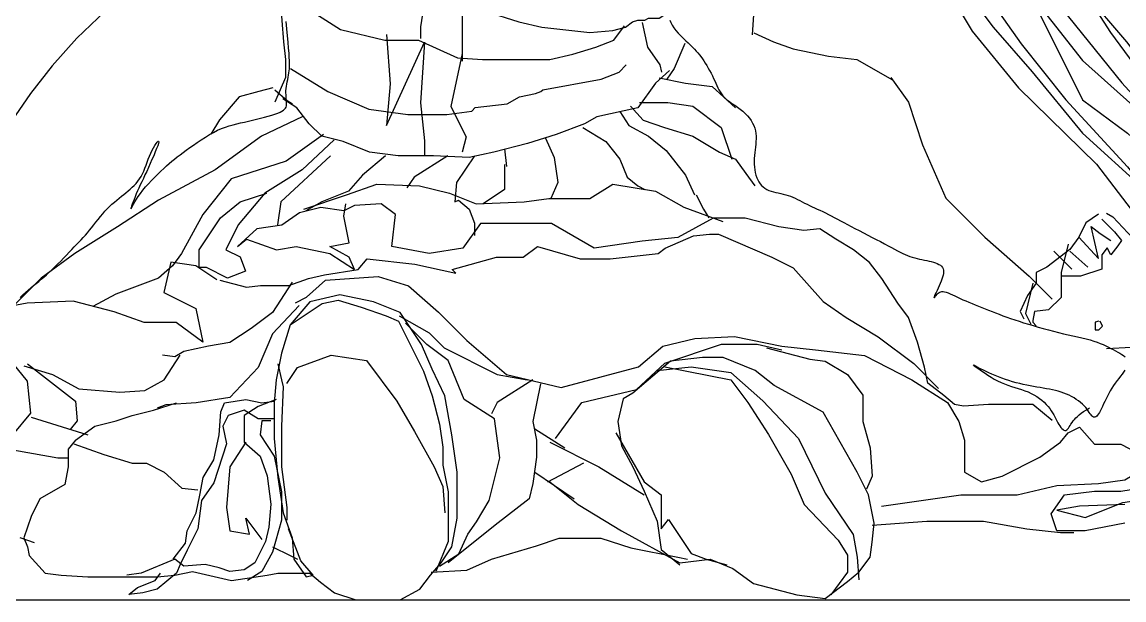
# Model space of a CAD drawing. Extents: x 872 to 5755, y 5790 to 9808.
# Drawn here: x 2919.2 to 3408.5, y 6798.6 to 7055 of the extents above; entities that cross this region are included whole.
import ezdxf

# ---------------------------------------------------------------- set-up
doc = ezdxf.new("R2010")
doc.units = 0
doc.header["$MEASUREMENT"] = 0
for name, color, linetype in [('2', 2, 'CONTINUOUS'), ('3', 3, 'CONTINUOUS'), ('BH', 3, 'CONTINUOUS')]:
    doc.layers.add(name, color=color, linetype=linetype)

msp = doc.modelspace()

# ---------------------------------------------------------------- hatches: boundary and pattern name
at = {"layer": 'BH'}
h = msp.add_hatch(dxfattribs=at)
h.set_pattern_fill('SWAMP,_O', color=256, scale=100)
h.set_pattern_definition([(0, (0, 0), (50, 86.6025), [12.5, -87.5]), (90, (6.25, 0), (-50, 86.60254), [6.25, -166.9551]), (90, (7.812, 0), (-50, 86.60254), [5, -168.2051]), (90, (4.688, 0), (-50, 86.60254), [5, -168.2051]), (60, (9.375, 0), (-50, 86.6025), [4, -96]), (120, (3.125, 0), (-100, 4e-08), [4, -96])])
edge = h.paths.add_edge_path()
edge.add_line((2158.5, 7650.63), (2158.5, 7518.64))
edge.add_line((2158.5, 7518.64), (2258.5, 7518.64))
edge.add_ellipse((2258.5, 7509.64), major_axis=(-6.36, 6.36), ratio=1, start_angle=135, end_angle=315, ccw=False)
edge.add_line((2258.5, 7500.64), (2258.5, 7338.64))
edge.add_line((2258.5, 7338.64), (2358.5, 7338.64))
edge.add_ellipse((2358.5, 7329.64), major_axis=(-6.36, 6.36), ratio=1, start_angle=135, end_angle=315, ccw=False)
edge.add_line((2358.5, 7320.64), (2358.5, 7158.64))
edge.add_line((2358.5, 7158.64), (2459, 7158.64))
edge.add_ellipse((2459, 7149.64), major_axis=(-6.36, 6.36), ratio=1, start_angle=135, end_angle=315, ccw=False)
edge.add_line((2458.5, 7140.59), (2458.5, 6978.64))
edge.add_line((2458.5, 6978.64), (2558.5, 6978.64))
edge.add_ellipse((2558.5, 6969.64), major_axis=(-6.36, 6.36), ratio=1, start_angle=135, end_angle=315, ccw=False)
edge.add_line((2558.5, 6960.64), (2558.5, 6898.64))
edge.add_line((2558.5, 6898.64), (2785.08, 6898.64))
edge.add_line((2785.08, 6898.64), (2779.82, 6949.12))
edge.add_line((2779.82, 6949.12), (2847.11, 7017.68))
edge.add_line((2847.11, 7017.68), (2892.91, 7053.55))
edge.add_line((2892.91, 7053.55), (2909.13, 7141.63))
edge.add_line((2909.13, 7141.63), (2910.45, 7189.1))
edge.add_line((2910.45, 7189.1), (2886.7, 7277.44))
edge.add_line((2886.7, 7277.44), (2938.16, 7349.96))
edge.add_line((2938.16, 7349.96), (2993.57, 7371.06))
edge.add_line((2993.57, 7371.06), (3027.88, 7414.57))
edge.add_line((3027.88, 7414.57), (3125.52, 7435.67))
edge.add_line((3125.52, 7435.67), (3121.89, 7841.59))
edge.add_line((3121.89, 7841.59), (2158.5, 7650.63))

# ---------------------------------------------------------------- linework, layer by layer
at = {"layer": '2', "color": 1}
msp.add_line((1458.5, 6798.64), (4758.5, 6798.64), dxfattribs=at)
at = {"layer": '3'}
for points in [[(3242.49, 7322.54), (3252.73, 7309.15), (3263.77, 7288.69), (3274.02, 7269), (3284.26, 7250.11), (3299.24, 7221.77), (3318.16, 7199.73), (3332.35, 7175.32), (3353.63, 7127.3), (3378.96, 7088.77), (3390.79, 7068.3), (3409.71, 7046.26), (3428.62, 7021.07), (3449.91, 6995.87), (3471.19, 6969.11), (3490.11, 6945.49), (3517.69, 6914), (3524.63, 6909.64)], [(3158.94, 7316.15), (3163.67, 7309.85), (3174.71, 7294.11), (3187.32, 7278.36), (3208.6, 7251.6), (3222, 7243.72), (3237.76, 7230.34), (3248.8, 7217.74), (3258.26, 7200.42), (3268.51, 7182.32), (3274.81, 7163.42), (3280.33, 7147.68), (3285.85, 7131.93), (3296.09, 7113.04), (3306.34, 7099.66), (3306.5, 7095.8), (3322.27, 7082.42), (3341.19, 7050.93), (3361.68, 7025.74), (3396.36, 6991.88), (3424.74, 6954.88), (3461, 6912.37), (3470.42, 6898.64)], [(3169.02, 7315.84), (3198.84, 7286.06), (3231.14, 7248.84), (3258.47, 7204.17), (3275.87, 7166.94), (3293.26, 7152.05), (3310.65, 7107.38), (3328.05, 7082.57), (3350.41, 7052.79), (3367.8, 7032.93), (3390.16, 7005.64), (3417.5, 6980.82), (3439.86, 6958.49), (3459.74, 6928.71), (3485.21, 6898.64)], [(3208.78, 7315.84), (3226.17, 7298.47), (3241.08, 7263.73), (3263.44, 7228.98), (3278.35, 7194.24), (3298.23, 7161.98), (3320.59, 7132.2), (3340.47, 7094.97), (3370.29, 7060.23), (3390.16, 7020.53), (3410.04, 7005.64), (3437.37, 6980.82), (3439.86, 6970.89), (3477.13, 6936.15), (3504.46, 6901.41), (3506.54, 6898.64)], [(3223.69, 7318.32), (3255.99, 7291.02), (3278.35, 7228.98), (3295.74, 7201.68), (3318.11, 7166.94), (3337.98, 7132.2), (3360.35, 7097.46), (3377.74, 7065.2), (3407.56, 7027.97), (3434.89, 6998.19), (3459.74, 6975.86), (3474.65, 6946.08), (3514.19, 6903.76)], [(3233.62, 7315.84), (3251.02, 7295.99), (3270.9, 7266.21), (3290.77, 7201.68), (3280.84, 7238.91), (3303.2, 7206.65), (3320.59, 7171.91), (3337.98, 7149.57), (3357.86, 7112.35), (3380.23, 7085.05), (3402.59, 7050.31), (3437.37, 7003.15), (3467.19, 6968.41), (3497.01, 6933.67), (3523.25, 6909.64)], [(3201.32, 7310.88), (3228.66, 7278.62), (3275.87, 7184.31), (3290.77, 7164.46), (3310.65, 7124.75), (3330.53, 7094.97), (3345.44, 7070.16), (3362.83, 7045.34), (3382.71, 7020.53), (3410.04, 6990.75), (3429.92, 6965.93), (3449.8, 6946.08), (3462.22, 6936.15), (3479.62, 6911.33), (3483.25, 6898.64)], [(3295.74, 7174.39), (3323.08, 7137.16), (3350.41, 7102.42), (3362.83, 7072.64), (3390.16, 7037.9), (3412.53, 7018.04), (3439.86, 6983.3), (3452.28, 6965.93), (3467.19, 6956), (3477.13, 6946.08)], [(3113.02, 7121.76), (3102.91, 7099.9), (3099.55, 7074.66), (3096.18, 7052.8), (3096.18, 7047.75), (3096.18, 7047.75)], [(3129.86, 7113.35), (3128.18, 7098.21), (3121.44, 7078.03), (3114.7, 7057.84), (3114.7, 7046.07), (3114.7, 7042.7), (3114.7, 7037.66)], [(3239.5, 7100.52), (3240.29, 7091.86), (3245.81, 7081.63), (3247.39, 7071.4), (3244.23, 7060.37), (3243.44, 7049.35)], [(3023.19, 7098.41), (3035.02, 7091.33), (3046.05, 7086.6), (3054.72, 7085.81), (3061.03, 7082.67), (3070.49, 7077.16), (3079.16, 7075.58), (3091.77, 7070.86), (3102.02, 7069.28), (3113.84, 7062.98), (3124.88, 7059.84), (3139.85, 7055.11), (3150.1, 7052.75), (3171.38, 7050.39), (3181.63, 7051.18), (3187.15, 7052.75), (3190.3, 7055.11), (3192.67, 7055.9), (3195.03, 7055.9), (3195.82, 7055.9), (3197.4, 7056.69), (3202.12, 7056.69), (3206.26, 7059.44)], [(3029.04, 7080.84), (3031.41, 7072.18), (3033.77, 7065.1), (3034.56, 7055.65), (3035.35, 7046.2), (3036.14, 7038.33), (3036.14, 7030.46), (3031.41, 7019.44)], [(2969.86, 7071.3), (2956.04, 7059.73), (2943.62, 7047.8), (2932.58, 7035.64), (2922.91, 7023.36), (2914.58, 7011.08), (2907.57, 6998.92), (2901.86, 6986.99), (2897.44, 6975.42)], [(3034.56, 7072.97), (3043.23, 7062.74), (3060.57, 7051.71), (3080.28, 7046.99), (3095.25, 7046.99), (3112.6, 7039.12), (3123.63, 7038.33), (3137.82, 7038.33), (3153.58, 7038.33), (3163.83, 7040.69), (3174.08, 7043.84), (3181.96, 7046.99), (3186.69, 7053.29)], [(3206.85, 7055.88), (3207.3, 7054.72), (3207.91, 7053.54), (3208.68, 7052.36), (3209.58, 7051.19), (3210.6, 7050.03), (3211.68, 7048.9), (3212.8, 7047.79), (3213.93, 7046.73), (3215.02, 7045.71), (3216.05, 7044.75), (3216.99, 7043.84), (3217.84, 7042.98), (3218.63, 7042.14), (3219.35, 7041.32), (3220.03, 7040.49), (3220.69, 7039.64), (3221.33, 7038.74), (3221.96, 7037.79), (3222.61, 7036.77), (3223.26, 7035.7), (3223.9, 7034.58), (3224.54, 7033.43), (3225.16, 7032.27), (3225.75, 7031.11), (3226.31, 7029.97), (3226.82, 7028.87), (3227.3, 7027.81), (3227.74, 7026.8), (3228.19, 7025.82), (3228.66, 7024.88), (3229.18, 7023.98), (3229.78, 7023.09), (3230.47, 7022.23), (3231.29, 7021.39), (3232.25, 7020.56), (3233.32, 7019.73), (3234.47, 7018.9), (3235.67, 7018.06), (3236.9, 7017.2), (3238.11, 7016.32), (3239.27, 7015.4), (3240.35, 7014.44), (3241.33, 7013.43), (3242.2, 7012.38), (3242.96, 7011.29), (3243.61, 7010.17), (3244.14, 7009.03), (3244.57, 7007.87), (3244.88, 7006.69), (3245.08, 7005.52), (3245.18, 7004.33), (3245.18, 7003.15), (3245.12, 7001.96), (3245, 7000.76), (3244.85, 6999.55), (3244.7, 6998.32), (3244.55, 6997.07), (3244.43, 6995.81), (3244.35, 6994.52), (3244.33, 6993.22), (3244.37, 6991.92), (3244.46, 6990.64), (3244.61, 6989.39), (3244.83, 6988.19), (3245.12, 6987.04), (3245.48, 6985.96), (3245.91, 6984.97), (3246.41, 6984.07), (3246.99, 6983.25), (3247.63, 6982.5), (3248.34, 6981.84), (3249.12, 6981.26), (3249.96, 6980.75), (3250.86, 6980.32), (3251.83, 6979.96), (3252.85, 6979.66), (3253.9, 6979.4), (3254.99, 6979.16), (3256.09, 6978.92), (3257.2, 6978.68), (3258.31, 6978.41), (3259.4, 6978.09), (3260.48, 6977.72), (3261.53, 6977.29), (3262.57, 6976.82), (3263.61, 6976.32), (3264.64, 6975.79), (3265.69, 6975.25), (3266.74, 6974.7), (3267.81, 6974.16), (3268.91, 6973.62), (3270.03, 6973.09), (3271.17, 6972.56), (3272.34, 6972.02), (3273.54, 6971.48), (3274.76, 6970.91), (3276, 6970.32), (3277.27, 6969.69), (3278.57, 6969.04), (3279.89, 6968.34), (3281.27, 6967.61), (3282.69, 6966.84), (3284.18, 6966.04), (3285.73, 6965.19), (3287.37, 6964.31), (3289.09, 6963.4), (3290.91, 6962.45), (3292.8, 6961.47), (3294.72, 6960.48), (3296.65, 6959.49), (3298.55, 6958.52), (3300.4, 6957.57), (3302.16, 6956.65), (3303.81, 6955.79), (3305.31, 6954.98), (3306.69, 6954.24), (3307.97, 6953.55), (3309.15, 6952.92), (3310.27, 6952.35), (3311.35, 6951.84), (3312.41, 6951.39), (3313.46, 6950.99), (3314.52, 6950.64), (3315.6, 6950.34), (3316.68, 6950.07), (3317.76, 6949.83), (3318.84, 6949.61), (3319.9, 6949.4), (3320.95, 6949.19), (3321.97, 6948.97), (3322.96, 6948.74), (3323.91, 6948.48), (3324.8, 6948.19), (3325.62, 6947.87), (3326.35, 6947.51), (3327, 6947.11), (3327.53, 6946.65), (3327.94, 6946.14), (3328.22, 6945.57), (3328.37, 6944.94), (3328.41, 6944.25), (3328.35, 6943.5), (3328.19, 6942.7), (3327.96, 6941.84), (3327.65, 6940.93), (3327.28, 6939.98), (3326.87, 6938.97), (3326.42, 6937.95), (3325.97, 6936.94), (3325.53, 6935.97), (3325.11, 6935.08), (3324.75, 6934.29), (3324.46, 6933.64), (3324.26, 6933.15), (3324.17, 6932.85), (3324.17, 6932.72), (3324.25, 6932.74), (3324.41, 6932.87), (3324.62, 6933.1), (3324.87, 6933.39), (3325.15, 6933.73), (3325.44, 6934.07), (3325.74, 6934.41), (3326.05, 6934.72), (3326.39, 6934.99), (3326.76, 6935.22), (3327.18, 6935.38), (3327.66, 6935.47), (3328.22, 6935.48), (3328.86, 6935.38), (3329.6, 6935.18), (3330.43, 6934.89), (3331.34, 6934.5), (3332.34, 6934.05), (3333.41, 6933.55), (3334.55, 6933), (3335.75, 6932.43), (3337, 6931.84), (3338.31, 6931.25), (3339.66, 6930.66), (3341.05, 6930.07), (3342.47, 6929.48), (3343.93, 6928.89), (3345.41, 6928.3), (3346.91, 6927.71), (3348.43, 6927.12), (3349.97, 6926.53), (3351.53, 6925.93), (3353.12, 6925.34), (3354.76, 6924.74), (3356.45, 6924.13), (3358.21, 6923.52), (3360.04, 6922.9), (3361.97, 6922.26), (3363.98, 6921.62), (3366.08, 6920.97), (3368.24, 6920.32), (3370.46, 6919.67), (3372.7, 6919.04), (3374.95, 6918.42), (3377.21, 6917.84), (3379.44, 6917.28), (3381.63, 6916.75), (3383.78, 6916.26), (3385.87, 6915.78), (3387.9, 6915.32), (3389.84, 6914.87), (3391.69, 6914.42), (3393.44, 6913.95), (3395.07, 6913.47), (3396.59, 6912.97), (3397.99, 6912.44), (3399.3, 6911.91), (3400.52, 6911.36), (3401.67, 6910.8), (3402.76, 6910.24), (3403.79, 6909.69), (3404.79, 6909.14), (3405.76, 6908.61), (3406.69, 6908.08), (3407.56, 6907.56), (3408.36, 6907.04), (3409.06, 6906.53)], [(2918.4, 6932.8), (2919.61, 6933.94), (2920.81, 6935.05), (2922.01, 6936.11), (2923.18, 6937.12), (2924.33, 6938.08), (2925.48, 6939.02), (2926.62, 6939.95), (2927.77, 6940.89), (2928.93, 6941.87), (2930.12, 6942.89), (2931.33, 6943.98), (2932.58, 6945.15), (2933.85, 6946.39), (2935.14, 6947.67), (2936.42, 6948.98), (2937.7, 6950.3), (2938.94, 6951.6), (2940.16, 6952.87), (2941.32, 6954.09), (2942.42, 6955.23), (2943.47, 6956.32), (2944.48, 6957.37), (2945.46, 6958.4), (2946.41, 6959.42), (2947.34, 6960.45), (2948.27, 6961.51), (2949.2, 6962.61), (2950.14, 6963.77), (2951.1, 6964.98), (2952.06, 6966.21), (2953.04, 6967.45), (2954.03, 6968.69), (2955.04, 6969.9), (2956.05, 6971.08), (2957.08, 6972.19), (2958.12, 6973.24), (2959.17, 6974.22), (2960.22, 6975.15), (2961.27, 6976.03), (2962.31, 6976.87), (2963.35, 6977.69), (2964.36, 6978.49), (2965.36, 6979.28), (2966.33, 6980.07), (2967.27, 6980.87), (2968.18, 6981.69), (2969.05, 6982.54), (2969.88, 6983.44), (2970.66, 6984.39), (2971.39, 6985.4), (2972.06, 6986.49), (2972.67, 6987.67), (2973.24, 6988.91), (2973.77, 6990.2), (2974.28, 6991.53), (2974.78, 6992.88), (2975.29, 6994.22), (2975.83, 6995.56), (2976.39, 6996.86), (2977.01, 6998.11), (2977.63, 6999.26), (2978.24, 7000.28), (2978.81, 7001.12), (2979.29, 7001.74), (2979.66, 7002.1), (2979.89, 7002.15), (2979.94, 7001.85), (2979.79, 7001.17), (2979.46, 7000.15), (2978.98, 6998.87), (2978.38, 6997.37), (2977.69, 6995.71), (2976.93, 6993.97), (2976.14, 6992.19), (2975.34, 6990.43), (2974.57, 6988.75), (2973.82, 6987.15), (2973.1, 6985.62), (2972.4, 6984.15), (2971.74, 6982.74), (2971.11, 6981.37), (2970.52, 6980.05), (2969.96, 6978.75), (2969.44, 6977.49), (2968.96, 6976.29), (2968.54, 6975.18), (2968.18, 6974.19), (2967.9, 6973.37), (2967.7, 6972.74), (2967.6, 6972.33), (2967.59, 6972.19), (2967.7, 6972.33), (2967.92, 6972.74), (2968.25, 6973.38), (2968.71, 6974.23), (2969.29, 6975.24), (2969.99, 6976.4), (2970.83, 6977.67), (2971.8, 6979.01), (2972.89, 6980.41), (2974.1, 6981.84), (2975.39, 6983.29), (2976.74, 6984.72), (2978.12, 6986.13), (2979.5, 6987.5), (2980.86, 6988.81), (2982.18, 6990.04), (2983.42, 6991.17), (2984.62, 6992.23), (2985.8, 6993.23), (2986.97, 6994.2), (2988.17, 6995.16), (2989.42, 6996.13), (2990.74, 6997.12), (2992.16, 6998.17), (2993.7, 6999.29), (2995.33, 7000.45), (2997.05, 7001.63), (2998.83, 7002.81), (3000.64, 7003.96), (3002.47, 7005.05), (3004.29, 7006.06), (3006.09, 7006.96), (3007.84, 7007.73), (3009.55, 7008.39), (3011.24, 7008.95), (3012.92, 7009.44), (3014.59, 7009.87), (3016.28, 7010.27), (3018, 7010.65), (3019.75, 7011.03), (3021.54, 7011.44), (3023.35, 7011.86), (3025.14, 7012.3), (3026.89, 7012.75), (3028.56, 7013.21), (3030.11, 7013.67), (3031.52, 7014.12), (3032.75, 7014.57), (3033.79, 7015.01), (3034.63, 7015.44), (3035.29, 7015.88), (3035.81, 7016.33), (3036.19, 7016.79), (3036.45, 7017.28), (3036.61, 7017.81), (3036.7, 7018.38), (3036.72, 7018.99), (3036.69, 7019.65), (3036.64, 7020.36), (3036.56, 7021.12), (3036.49, 7021.91), (3036.44, 7022.75), (3036.41, 7023.63), (3036.43, 7024.54), (3036.51, 7025.5), (3036.64, 7026.48), (3036.8, 7027.47), (3036.99, 7028.48), (3037.19, 7029.49), (3037.39, 7030.49), (3037.58, 7031.47), (3037.75, 7032.42), (3037.88, 7033.34), (3037.97, 7034.29), (3038.02, 7035.3), (3038.03, 7036.45), (3037.99, 7037.78), (3037.91, 7039.35), (3037.79, 7041.22), (3037.61, 7043.44), (3037.39, 7046.04), (3037.13, 7048.93), (3036.82, 7052.03), (3036.48, 7055.23)], [(3194.57, 7054.86), (3196.94, 7043.84), (3202.46, 7035.97), (3203.24, 7032.82)], [(3081.02, 7049.43), (3082.7, 7027.56), (3081.02, 7009.06)], [(3081.02, 7009.06), (3097.86, 7046.07), (3096.18, 7019.15), (3097.86, 7002.33), (3097.86, 6995.6)], [(3244.23, 7050.14), (3252.9, 7046.2), (3261.57, 7043.06), (3277.34, 7039.91), (3289.95, 7038.33), (3305.74, 7029.32)], [(3114.7, 7041.02), (3109.65, 7017.47), (3116.39, 7004.01), (3114.7, 6997.29)], [(3213.49, 7045.42), (3208.76, 7034.4), (3205.61, 7029.67)], [(3206.79, 7033.46), (3200.49, 7027.95), (3192.6, 7016.93), (3174.47, 7012.99), (3168.96, 7009.84), (3156.34, 7005.12), (3143.73, 7001.18), (3128.76, 6997.25), (3117.72, 6994.89), (3101.96, 6995.67), (3086.19, 6995.67), (3073.58, 6997.25), (3061.76, 7001.97), (3052.3, 7004.33), (3046.78, 7009.84), (3041.26, 7016.93), (3034.96, 7020.87)], [(3038.5, 7034.4), (3055.05, 7024.16), (3073.18, 7016.29), (3090.52, 7013.93), (3107.87, 7013.93), (3118.9, 7015.5), (3120.48, 7017.08), (3134.67, 7018.65), (3140.18, 7021.8), (3147.28, 7023.37), (3149.64, 7024.16), (3150.43, 7024.95), (3176.44, 7029.67), (3184.33, 7032.82), (3187.48, 7035.97)], [(3202.06, 7030.31), (3213.89, 7027.95), (3225.71, 7026.38), (3235.96, 7016.93)], [(3304.93, 7030.46), (3312.81, 7019.44), (3319.12, 7000.54), (3329.36, 6976.93), (3346.7, 6959.61), (3366.41, 6942.29), (3376.66, 6932.05)], [(3030.62, 7025.74), (3024.31, 7024.16), (3015.64, 7021.8), (3006.97, 7011.56), (3003.03, 7005.27)], [(3031.41, 7024.95), (3036.92, 7020.22), (3039.29, 7018.65)], [(3189.45, 7017.72), (3194.97, 7011.42), (3204.43, 7008.27), (3217.04, 7004.33), (3228.86, 6997.25), (3235.96, 6994.1), (3240.69, 6987.8), (3244.63, 6982.29)], [(3193.39, 7019.29), (3206, 7019.29), (3217.04, 7017.72), (3229.65, 7008.27), (3234.38, 6994.1)], [(3043.63, 7012.99), (3025.5, 7004.33), (3005, 6989.38), (2979.78, 6975.99), (2961.65, 6964.18), (2942.73, 6952.37), (2927.75, 6941.35), (2915.14, 6928.76)], [(3184.72, 7015.35), (3188.66, 7009.06), (3197.33, 7004.33), (3205.22, 6998.04), (3213.89, 6987.01), (3217.83, 6978.35)], [(3168.17, 7008.27), (3178.42, 7001.97), (3184.72, 6994.1), (3187.87, 6986.23), (3192.6, 6982.29), (3195.76, 6980.72)], [(3053.08, 7005.12), (3036.53, 6993.31), (3012.1, 6985.44), (2999.48, 6969.69), (2990.03, 6952.37), (2986.08, 6946.86), (2979.78, 6941.35), (2960.86, 6934.27), (2950.61, 6928.76)], [(3057.81, 7002.76), (3043.63, 6989.38), (3027.07, 6979.14), (3015.25, 6964.97), (3009.73, 6953.95), (3016.04, 6950.8), (3018.4, 6944.5), (3010.52, 6941.35), (3001.06, 6946.08), (2997.91, 6946.08), (2997.91, 6946.08), (2997.91, 6953.95), (3002.64, 6961.03), (3007.37, 6968.12), (3016.04, 6975.2), (3027.86, 6979.14)], [(3151.62, 7003.55), (3155.56, 6994.89), (3157.13, 6983.86), (3153.98, 6976.78)], [(3133.49, 6998.82), (3134.27, 6990.95)], [(3056.24, 6995.67), (3034.17, 6975.2), (3032.59, 6964.97)], [(3080.67, 6995.67), (3070.43, 6987.01), (3064.12, 6979.93), (3052.3, 6975.2), (3045.2, 6971.27)], [(3108.26, 6995.67), (3093.29, 6986.23), (3090.13, 6981.5)], [(3120.09, 6995.67), (3112.2, 6983.86), (3111.41, 6975.2), (3112.99, 6975.99), (3117.72, 6972.06), (3120.09, 6965.76), (3120.09, 6960.25)], [(3133.49, 6991.74), (3133.49, 6980.72), (3124.03, 6974.42)], [(3044.41, 6972.06), (3063.33, 6978.35), (3076.73, 6983.08), (3095.65, 6982.29), (3109.05, 6979.14), (3120.87, 6974.42), (3142.16, 6975.2), (3153.19, 6976.78), (3171.32, 6976.78), (3181.57, 6983.08), (3200.49, 6979.93), (3213.1, 6972.84), (3230.44, 6966.54)], [(3218.62, 6978.35), (3221.77, 6972.06), (3224.13, 6968.12)], [(3376.68, 6878.31), (3368.01, 6885.39), (3357.76, 6885.39), (3348.3, 6885.39), (3337.27, 6884.61), (3333.33, 6885.39), (3328.6, 6889.33), (3321.5, 6894.84), (3319.93, 6901.93), (3316.77, 6912.95), (3312.83, 6923.97), (3308.1, 6930.27), (3301.01, 6941.29), (3295.49, 6948.37), (3288.4, 6953.88), (3280.51, 6958.61), (3273.42, 6963.33), (3266.32, 6962.54), (3255.29, 6964.12), (3240.31, 6968.05), (3226.12, 6968.05), (3210.36, 6959.39), (3194.59, 6957.82), (3173.31, 6954.67), (3154.39, 6965.69), (3122.86, 6965.69), (3114.98, 6954.67), (3100.01, 6952.31), (3083.45, 6955.46), (3085.03, 6969.63), (3078.72, 6974.35), (3066.9, 6973.57), (3062.17, 6971.2), (3051.92, 6972.78), (3042.46, 6970.42), (3034.58, 6964.91), (3023.55, 6963.33), (3014.87, 6955.46), (3018.82, 6958.61), (3032.22, 6953.88), (3040.89, 6955.46), (3055.86, 6952.31), (3066.9, 6945.22), (3064.53, 6950.73), (3055.86, 6955.46), (3064.53, 6957.03), (3062.17, 6968.84), (3062.96, 6974.35)], [(3397.15, 6969.84), (3391.63, 6965.9), (3388.48, 6959.61), (3384.54, 6954.1), (3374.29, 6946.22), (3369.56, 6943.86), (3369.56, 6939.14), (3365.62, 6933.63), (3362.47, 6926.54), (3364.05, 6923.39)], [(3400.72, 6970.2), (3403.51, 6968.53), (3412.42, 6959.07), (3423.01, 6950.72), (3431.37, 6945.72), (3438.61, 6941.82), (3443.07, 6942.38), (3441.4, 6937.37), (3437.5, 6930.69), (3434.71, 6927.91), (3438.05, 6925.13), (3436.94, 6922.9), (3430.81, 6922.9), (3425.8, 6918.45), (3421.34, 6914), (3411.87, 6910.66), (3400.72, 6910.1)], [(3398.73, 6967.48), (3404.25, 6961.97), (3407.4, 6958.03), (3405.82, 6955.67), (3402.67, 6951.73), (3401.09, 6954.88), (3398.73, 6951.73), (3398.73, 6948.58), (3398.73, 6945.44), (3389.27, 6942.29), (3384.54, 6942.29), (3380.6, 6942.29), (3380.6, 6937.56), (3380.6, 6932.84), (3375.08, 6927.33), (3368.77, 6926.54), (3367.99, 6922.61), (3367.99, 6921.82), (3369.56, 6920.24)], [(3397.15, 6950.16), (3394, 6964.33), (3397.94, 6961.18), (3402.67, 6958.03)], [(3006.99, 6940.5), (3018.82, 6937.35), (3025.12, 6938.14), (3037.73, 6938.14), (3046.4, 6941.29), (3053.5, 6942.86), (3068.48, 6945.22), (3072.42, 6949.95), (3093.7, 6947.59), (3111.83, 6943.65), (3110.25, 6945.22), (3129.96, 6950.73), (3141.78, 6950.73), (3148.09, 6955.46), (3167.01, 6949.95), (3180.41, 6949.95), (3201.69, 6952.31), (3204.84, 6954.67), (3217.45, 6960.18), (3224.55, 6960.97), (3228.49, 6960.97), (3252.14, 6950.73), (3261.6, 6946.01), (3275, 6931.05), (3285.24, 6923.97), (3299.43, 6915.31), (3315.2, 6903.5), (3326.23, 6892.48)], [(3388.48, 6959.61), (3397.15, 6950.16)], [(3377.45, 6953.31), (3385.33, 6945.44)], [(3383.75, 6956.46), (3380.6, 6943.86), (3380.6, 6941.5)], [(3384.54, 6953.31), (3392.42, 6946.22)], [(3005.79, 6940.57), (2996.33, 6946.86), (2985.3, 6948.44), (2982.14, 6935.05), (2996.33, 6927.97), (2999.48, 6913.01), (2987.66, 6921.67), (2973.47, 6921.67), (2960.07, 6926.39), (2941.94, 6931.12), (2921.45, 6930.33), (2908.84, 6927.97)], [(3039.1, 6939.56), (3030.43, 6926.17), (3020.97, 6919.09), (3011.52, 6912.79), (3002.06, 6911.22), (2991.02, 6908.85), (2987.08, 6906.49), (2981.56, 6907.28)], [(3040.58, 6930.48), (3045.6, 6932.99), (3053.97, 6940.51), (3077.41, 6942.18), (3090.8, 6938), (3104.19, 6926.3), (3116.75, 6913.76), (3134.33, 6898.71), (3158.6, 6892.86), (3192.92, 6902.06), (3203.8, 6911.25), (3218.03, 6914.6), (3235.6, 6915.43), (3256.53, 6911.25), (3271.59, 6909.58), (3293.36, 6907.07), (3314.28, 6896.21), (3330.18, 6886.18), (3335.21, 6877.82), (3337.72, 6869.46), (3337.72, 6855.25), (3345.25, 6851.07), (3354.46, 6853.57), (3371.2, 6861.93), (3380.4, 6868.62), (3383.75, 6872.8), (3388.77, 6875.31), (3395.47, 6867.78), (3407.19, 6867.78), (3424.77, 6858.59)], [(3367.99, 6939.14), (3364.83, 6925.75), (3367.2, 6921.03)], [(2942.94, 6869.49), (2939.78, 6865.55), (2939.78, 6857.68), (2938.21, 6849.81), (2927.17, 6843.51), (2923.23, 6835.64), (2920.08, 6826.19), (2921.66, 6822.26), (2922.44, 6818.32), (2929.54, 6810.45), (2936.63, 6809.66), (2948.46, 6808.87), (2960.28, 6808.87), (2968.95, 6808.87), (2979.2, 6808.87), (2987.08, 6809.66), (2994.96, 6811.23), (3012.3, 6807.3), (3028.07, 6809.66), (3032.8, 6810.45), (3046.99, 6810.45), (3051.72, 6806.51), (3058.02, 6801.79), (3067.48, 6798.64), (3076.94, 6798.64), (3087.19, 6798.64), (3095.86, 6803.36), (3100.59, 6809.66), (3105.32, 6815.17), (3110.05, 6822.26), (3112.41, 6834.85), (3112.41, 6855.32), (3110.05, 6871.85), (3106.89, 6889.17), (3101.38, 6900.98), (3096.65, 6912), (3087.19, 6926.17), (3075.36, 6930.9), (3060.39, 6934.05), (3046.99, 6930.9), (3038.32, 6920.66), (3034.37, 6908.07), (3032.01, 6896.26), (3031.22, 6886.02), (3031.22, 6870.28), (3032.8, 6852.96), (3035.16, 6837.21), (3039.1, 6826.19), (3039.89, 6816.74), (3045.41, 6808.87), (3048.56, 6809.66), (3043.05, 6815.96), (3037.53, 6830.13)], [(3042.26, 6929.32), (3030.43, 6916.73), (3024.13, 6901.77), (3011.52, 6888.39), (2996.54, 6886.02), (2983.14, 6885.24), (2979.2, 6883.66)], [(3038.32, 6920.66), (3052.5, 6930.11), (3059.6, 6931.68), (3069.85, 6928.54), (3080.88, 6924.6), (3086.4, 6922.24), (3093.49, 6908.07), (3097.43, 6900.19), (3101.38, 6889.17), (3104.53, 6876.58), (3106.1, 6866.34), (3106.1, 6858.47), (3108.47, 6846.66), (3108.47, 6834.85), (3108.47, 6824.62), (3102.95, 6811.23)], [(3086.62, 6924.63), (3100.01, 6917.11), (3106.7, 6910.42), (3130.14, 6898.71), (3143.53, 6896.21)], [(3104.53, 6813.6), (3113.2, 6819.11), (3117.14, 6827.77), (3121.08, 6833.28), (3126.6, 6842.72), (3131.33, 6861.62), (3128.96, 6878.94), (3115.56, 6887.6), (3108.47, 6904.92), (3099.01, 6912), (3089.55, 6921.45)], [(3397.38, 6922.34), (3395.71, 6921.79), (3395.71, 6918.45), (3397.38, 6918.45), (3399.05, 6920.12), (3397.94, 6922.34)], [(3156.09, 6870.29), (3167.81, 6886.18), (3192.08, 6892.03), (3204.63, 6903.73), (3229.74, 6912.09), (3245.65, 6912.09), (3256.53, 6909.58)], [(3249.83, 6910.42), (3269.08, 6905.4), (3275.78, 6904.57), (3285.82, 6898.71), (3292.52, 6889.52), (3292.52, 6877.82), (3295.87, 6866.11), (3296.7, 6853.57), (3294.19, 6847.72)], [(2920.08, 6902.56), (2932.69, 6898.62), (2944.51, 6892.32), (2962.64, 6890.75), (2973.68, 6891.53), (2982.35, 6896.26), (2989.44, 6907.28)], [(3036.74, 6894.68), (3041.47, 6901.77), (3056.45, 6907.28), (3072.21, 6904.92), (3085.61, 6886.81), (3093.49, 6873.43), (3102.16, 6857.68), (3106.1, 6849.02), (3106.89, 6837.21)], [(3153.58, 6851.07), (3166.13, 6841.03), (3185.38, 6829.33), (3211.33, 6815.12), (3224.72, 6816.79), (3234.77, 6812.61), (3243.97, 6805.92), (3263.22, 6800.91), (3275.78, 6799.24), (3285.82, 6806.76), (3290.84, 6810.94), (3295.87, 6817.63), (3296.7, 6824.32), (3297.54, 6832.67), (3295.03, 6845.21), (3290.01, 6855.25), (3274.94, 6882), (3253.18, 6893.7), (3244.81, 6900.39), (3230.58, 6906.24), (3221.37, 6906.24), (3207.14, 6904.57), (3190.4, 6890.36), (3186.22, 6887.85), (3183.71, 6877.82), (3185.38, 6866.95), (3190.4, 6857.75), (3195.43, 6846.89), (3201.29, 6833.51), (3202.96, 6820.97), (3211.33, 6814.28)], [(2915.14, 6903.56), (2921.45, 6895.69), (2923.02, 6881.52), (2915.14, 6872.07)], [(2921.66, 6903.34), (2942.94, 6886.81), (2943.73, 6878.15), (2940.57, 6874.21)], [(3032.8, 6903.34), (3034.37, 6896.26), (3035.16, 6893.11), (3034.37, 6875.79), (3034.37, 6857.68), (3036.74, 6839.58), (3036.74, 6834.06)], [(3201.29, 6900.39), (3216.35, 6902.06), (3233.93, 6899.55), (3248.16, 6887.01), (3264.06, 6870.29), (3275.78, 6846.05), (3288.33, 6827.66), (3290.01, 6817.63), (3290.84, 6807.6)], [(3204.63, 6902.06), (3233.93, 6896.21), (3241.46, 6886.18), (3250.67, 6871.96), (3260.71, 6854.41), (3266.57, 6841.03), (3281.64, 6825.15), (3285.82, 6818.46), (3285.82, 6810.94), (3278.29, 6800.91)], [(3408.95, 6900.5), (3408.34, 6899.69), (3407.67, 6898.83), (3406.95, 6897.9), (3406.2, 6896.93), (3405.43, 6895.91), (3404.66, 6894.84), (3403.89, 6893.73), (3403.14, 6892.6), (3402.43, 6891.43), (3401.76, 6890.24), (3401.14, 6889.04), (3400.56, 6887.85), (3400.01, 6886.69), (3399.5, 6885.57), (3399.01, 6884.51), (3398.54, 6883.53), (3398.09, 6882.64), (3397.66, 6881.86), (3397.23, 6881.19), (3396.82, 6880.64), (3396.42, 6880.21), (3396.03, 6879.9), (3395.65, 6879.72), (3395.29, 6879.67), (3394.94, 6879.75), (3394.6, 6879.96), (3394.26, 6880.3), (3393.91, 6880.73), (3393.53, 6881.26), (3393.11, 6881.86), (3392.65, 6882.52), (3392.12, 6883.22), (3391.52, 6883.95), (3390.84, 6884.69), (3390.08, 6885.44), (3389.24, 6886.18), (3388.34, 6886.9), (3387.37, 6887.6), (3386.35, 6888.27), (3385.28, 6888.89), (3384.17, 6889.46), (3383.02, 6889.97), (3381.83, 6890.43), (3380.61, 6890.83), (3379.36, 6891.2), (3378.07, 6891.53), (3376.76, 6891.82), (3375.42, 6892.09), (3374.05, 6892.35), (3372.66, 6892.59), (3371.24, 6892.82), (3369.8, 6893.06), (3368.34, 6893.31), (3366.85, 6893.58), (3365.33, 6893.88), (3363.79, 6894.21), (3362.23, 6894.58), (3360.64, 6894.99), (3359.04, 6895.45), (3357.44, 6895.95), (3355.86, 6896.48), (3354.29, 6897.03), (3352.77, 6897.6), (3351.29, 6898.19), (3349.88, 6898.78), (3348.54, 6899.36), (3347.28, 6899.94), (3346.12, 6900.5), (3345.07, 6901.02), (3344.13, 6901.5), (3343.32, 6901.93), (3342.65, 6902.29), (3342.13, 6902.58), (3341.76, 6902.78), (3341.56, 6902.89), (3341.52, 6902.91), (3341.64, 6902.83), (3341.91, 6902.64), (3342.35, 6902.34), (3342.95, 6901.93), (3343.7, 6901.4), (3344.62, 6900.75), (3345.68, 6900.01), (3346.85, 6899.2), (3348.14, 6898.35), (3349.51, 6897.49), (3350.95, 6896.64), (3352.43, 6895.84), (3353.95, 6895.1), (3355.48, 6894.46), (3357.02, 6893.89), (3358.55, 6893.38), (3360.08, 6892.9), (3361.58, 6892.44), (3363.06, 6891.97), (3364.5, 6891.46), (3365.91, 6890.9), (3367.26, 6890.28), (3368.56, 6889.59), (3369.8, 6888.83), (3370.96, 6888.03), (3372.06, 6887.19), (3373.07, 6886.31), (3374, 6885.4), (3374.84, 6884.47), (3375.58, 6883.53), (3376.24, 6882.59), (3376.82, 6881.65), (3377.35, 6880.72), (3377.84, 6879.81), (3378.29, 6878.92), (3378.74, 6878.07), (3379.18, 6877.26), (3379.62, 6876.5), (3380.08, 6875.8), (3380.54, 6875.19), (3381, 6874.67), (3381.45, 6874.26), (3381.89, 6873.97), (3382.32, 6873.83), (3382.72, 6873.85), (3383.11, 6874.03), (3383.47, 6874.35), (3383.84, 6874.81), (3384.21, 6875.36), (3384.59, 6875.98), (3385, 6876.65), (3385.45, 6877.35), (3385.94, 6878.04), (3386.49, 6878.72), (3387.11, 6879.39), (3387.82, 6880.06), (3388.63, 6880.73), (3389.56, 6881.44), (3390.62, 6882.18), (3391.84, 6882.97), (3393.23, 6883.82)], [(3149.39, 6894.54), (3146.04, 6877.82), (3147.72, 6869.46), (3147.72, 6861.93), (3146.04, 6850.23), (3144.37, 6843.54), (3129.3, 6831.84), (3108.38, 6815.12)], [(3146.04, 6896.21), (3130.14, 6886.18), (3127.63, 6881.16)], [(2942.94, 6869.49), (2951.61, 6875.79), (2961.07, 6878.15), (2968.16, 6880.51), (2977.62, 6882.87), (2987.87, 6886.02)], [(3032.01, 6887.6), (3024.13, 6884.45), (3017.82, 6880.51), (3017.82, 6868.7), (3024.92, 6862.41), (3028.07, 6853.75), (3029.64, 6841.15), (3028.86, 6830.92), (3027.28, 6824.62), (3022.55, 6815.17), (3017.82, 6812.02), (3011.52, 6811.23), (3006.79, 6812.81), (3000.48, 6814.38), (2991.02, 6813.6), (2987.08, 6816.74), (2972.1, 6810.45), (2965.8, 6809.66)], [(2986.29, 6816.74), (2991.81, 6823.83), (2992.6, 6829.34), (2996.54, 6837.21), (2998.12, 6845.09), (2999.69, 6852.96), (3004.42, 6860.83), (3006.79, 6871.85), (3007.57, 6882.09), (3009.15, 6886.02), (3018.61, 6887.6), (3025.7, 6886.02), (3031.22, 6886.81)], [(2923.23, 6879.73), (2948.46, 6871.85)], [(3031.22, 6878.94), (3024.13, 6878.94), (3017.82, 6882.87), (3010.73, 6880.51), (3008.36, 6875.79), (3009.94, 6867.92), (3004.42, 6850.6), (2998.9, 6842.72), (2997.33, 6830.13), (2992.6, 6820.68), (2989.44, 6814.38), (2987.87, 6810.45), (2979.2, 6803.36), (2972.89, 6801.79), (2966.59, 6801), (2970.53, 6804.15), (2978.41, 6807.3), (2980.77, 6810.45)], [(3029.64, 6878.15), (3025.7, 6878.15), (3024.92, 6871.85), (3031.22, 6862.41), (3034.37, 6846.66), (3034.37, 6834.06), (3030.43, 6819.89), (3025.7, 6811.23), (3019.4, 6807.3)], [(3146.88, 6874.47), (3160.27, 6866.11)], [(3182.87, 6872.8), (3195.43, 6851.07), (3202.96, 6845.21), (3202.96, 6830.17), (3206.31, 6834.35), (3216.35, 6819.3), (3223.05, 6816.79), (3232.25, 6814.28)], [(2883.03, 6869.49), (2899.58, 6867.92), (2917.71, 6864.77), (2935.06, 6861.62), (2939.78, 6861.62)], [(2942.15, 6867.92), (2955.55, 6863.19), (2968.16, 6859.26), (2974.47, 6859.26), (2982.35, 6855.32), (2990.23, 6848.24), (2997.33, 6847.45)], [(3018.61, 6868.7), (3011.52, 6857.68), (3009.94, 6839.58), (3011.52, 6829.34), (3020.19, 6827.77), (3018.61, 6834.85), (3025.7, 6825.4)], [(3153.58, 6868.62), (3175.34, 6857.75), (3195.43, 6845.21)], [(3146.88, 6855.25), (3164.46, 6843.54)], [(3152.74, 6851.07), (3168.64, 6859.43)], [(3300.89, 6840.2), (3336.04, 6845.21), (3361.15, 6845.21), (3378.73, 6849.39), (3397.14, 6850.23), (3408.86, 6851.9), (3414.72, 6855.25), (3425.6, 6855.25), (3433.14, 6855.25)], [(3408.86, 6832.67), (3391.29, 6829.33), (3378.73, 6829.33), (3376.22, 6836.85), (3382.08, 6845.21), (3395.47, 6846.89), (3407.19, 6846.89), (3417.23, 6848.56)], [(3408.86, 6841.03), (3388.77, 6840.2), (3378.73, 6838.53), (3391.29, 6835.18), (3408.03, 6841.87), (3413.88, 6842.71)], [(3296.7, 6831.84), (3320.98, 6833.51), (3346.09, 6833.51), (3365.34, 6830.17), (3380.4, 6828.49), (3386.26, 6828.49)], [(2918.29, 6826.41), (2924.6, 6824.05)], [(3100.84, 6810.94), (3116.75, 6811.78), (3127.63, 6816.79), (3147.72, 6822.64), (3157.76, 6825.99), (3176.18, 6825.99), (3189.57, 6821.81), (3210.49, 6817.63), (3214.68, 6816.79)], [(3030.43, 6822.26), (3038.32, 6818.32), (3041.47, 6816.74)]]:
    msp.add_lwpolyline(points, dxfattribs=at)

doc.saveas('drawing.dxf')
